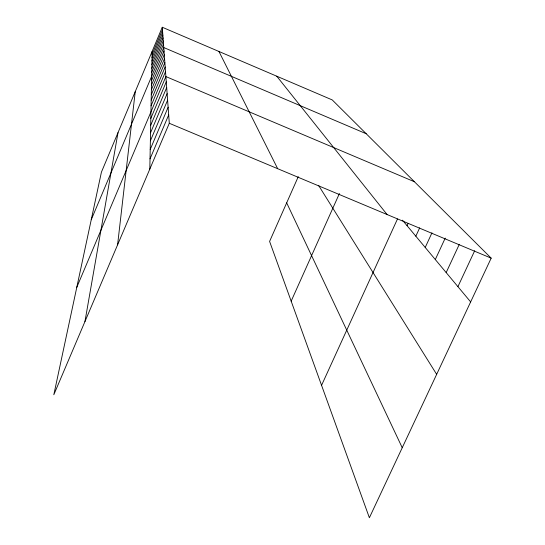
<?xml version="1.0" encoding="UTF-8"?>
<svg xmlns="http://www.w3.org/2000/svg" width="545" height="545" viewBox="0 0 545 545"><rect width="100%" height="100%" fill="white"/><g stroke="black" fill="none" stroke-linecap="round" stroke-linejoin="round"><path stroke-width="0.82" d="M149.821 169.066L152.137 51.387M117.584 244.848L135.249 91.608M84.945 321.564L118.006 132.66M162.281 27.25L101.418 172.145L53.819 394.737L169.297 123.279L162.281 27.25L332.246 99.926L491.181 258.153L369.381 517.75L269.598 241.421L298.265 176.675M152.082 54.439L162.458 29.737M152.014 57.641L162.648 32.339M151.953 60.999L162.853 35.078M151.878 64.535L163.064 37.952M151.81 68.254L163.282 40.984M151.728 72.172L163.514 44.172M91.24 219.744L163.766 47.544L366.22 133.75M151.565 80.551L164.018 50.998M151.476 85.034L164.283 54.657M151.381 89.775L164.563 58.519M151.285 94.81L164.863 62.627M151.176 100.157L165.183 66.987M151.067 105.846L165.523 71.627M76.791 287.304L165.884 76.573L414.452 181.764M150.815 118.394L166.273 81.866M150.679 125.336L166.688 87.534M150.536 132.796L167.131 93.624M150.379 140.821L167.608 100.185M150.202 149.487L168.126 107.263M150.018 158.874L168.691 114.941M291.166 301.147L339.419 193.529M321.564 385.329L397.482 218.961M407.074 225.698L408.13 223.402M415.835 236.196L419.664 227.858M425.223 247.45L431.953 232.844M435.305 259.543L445.224 238.117M446.178 272.575L459.312 244.303M457.923 286.65L474.702 250.707M169.297 123.279L491.181 258.153M402.469 220.18L470.648 301.91M276.751 76.198L387.093 214.539M318.546 185.355L436.661 374.354M218.961 51.489L277.678 168.691M286.677 202.856L402.237 447.724"/></g></svg>
